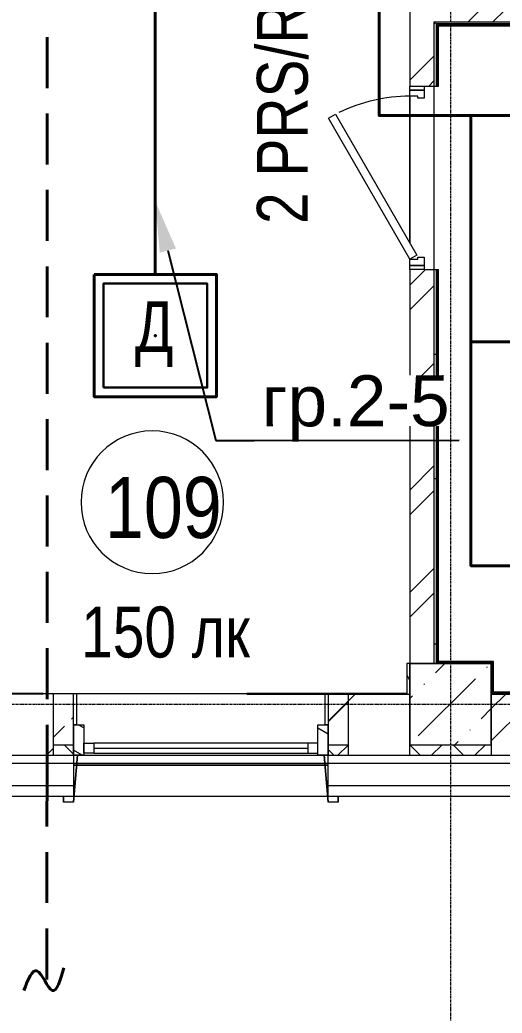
# Model space of a CAD drawing. Header units: metres. Extents: x 14298 to 227756, y -64870 to 286334.
# Drawn here: x 45948 to 48316, y -58301 to -53426 of the extents above; entities that cross this region are included whole.
import ezdxf
from ezdxf import colors
from ezdxf.entities.mleader import LeaderData, LeaderLine
from ezdxf.math import Vec2, Vec3

# ---------------------------------------------------------------- set-up
doc = ezdxf.new("R2010")
doc.units = ezdxf.units.M
for name, pattern in [('ADSK_Линия сетки', [21, 12, -3, 3, -3]), ('DASHED', [0.75, 0.5, -0.25]), ('HIDDEN2', [0.1875, 0.125, -0.0625])]:
    doc.linetypes.add(name, pattern=pattern)
for name, color, linetype, lineweight in [('A-AREA-IDEN', 7, 'Continuous', 9), ('A-DETL-MBND', 7, 'Continuous', 5), ('A-DETL-THIN', 7, 'Continuous', 5), ('A-DOOR', 7, 'Continuous', 5), ('A-DOOR-FRAM', 7, 'Continuous', 13), ('A-FLOR', 7, 'Continuous', 5), ('A-GLAZ', 7, 'Continuous', 5), ('A-GLAZ-CWMG', 7, 'Continuous', 5), ('A-WALL', 7, 'Continuous', 5), ('A-WALL-PATT', 7, 'Continuous', 18), ('I-WALL', 7, 'Continuous', 5), ('nadpisi', 84, 'Continuous', 13), ('S-COLS', 7, 'Continuous', 5), ('S-GRID', 7, 'Continuous', 9), ('ав осв', 1, 'HIDDEN2', 40), ('раб осв', 7, 'Continuous', 40), ('ЭЛ', 250, 'Continuous', 50), ('ЭЛ.сети', 5, 'Continuous', 100)]:
    doc.layers.add(name, color=color, linetype=linetype, lineweight=lineweight)
doc.styles.add('Arial', font='arial.ttf', dxfattribs={"width": 0.8, "height": 2.5})
doc.styles.add('GOST Common_I_1', font='ARIALN.TTF', dxfattribs={"height": 300})
doc.styles.add('ISOPEUR', font='isocpeui.ttf')
pattern_1 = [(45, (0, 0), (-251.4472, 251.4472), []), (45, (0, 381), (-251.4472, 251.4472), [])]
pattern_2 = [(45, (0, 0), (-449.013, 449.013), []), (45, (158.75, 0), (0, 898.0256), []), (45, (-158.75, 0), (0, 898.0256), [])]
pattern_3 = [(0, (0, 0), (812.8, 203.2), [33.528, -576.072, 33.528, -576.072, -3251.2]), (0, (0, 0), (812.8, 203.2), [-1219.2, 33.528, -1185.672, 33.528, -576.072, -1422.4]), (0, (0, 0), (812.8, 203.2), [-3048, 33.528, -372.872, 33.528, -982.472]), (120, (304.8, 101.6), (-582.37636, 602.30545), [33.528, -576.072, 33.528, -576.072, -3251.2]), (120, (304.8, 101.6), (-582.37636, 602.30545), [-1219.2, 33.528, -1185.672, 33.528, -576.072, -1422.4]), (120, (304.8, 101.6), (-582.37636, 602.30545), [-3048, 33.528, -372.872, 33.528, -982.472]), (240, (406.4, 508), (-230.42364, -805.50545), [33.528, -576.072, 33.528, -576.072, -3251.2]), (240, (406.4, 508), (-230.42364, -805.50545), [-1219.2, 33.528, -1185.672, 33.528, -576.072, -1422.4]), (240, (406.4, 508), (-230.42364, -805.50545), [-3048, 33.528, -372.872, 33.528, -982.472])]
pattern_4 = [(50, (0, 0), (728.7365, -63.756), [76.2, -838.2]), (355, (0, 0), (-140.9716, 764.2276), [60.96, -670.56]), (100.451, (60.7, -5.3), (587.77, 700.467), [64.76, -712.36]), (46.184, (0, 203.2), (1084.316, -168.171), [114.3, -1257.3]), (96.636, (90.4, 189.2), (949.61, 989.71), [97.14, -1068.54]), (351.184, (0, 203.2), (949.62, 989.701), [91.44, -1005.84]), (21, (101.6, 152.4), (606.458, -409.0606), [76.2, -838.2]), (326, (101.6, 152.4), (247.208, 736.753), [60.96, -670.56]), (71.451, (152.14, 118.3), (853.668, 327.6855), [64.76, -712.36]), (37.5, (0, 0), (12.3547, 338.2201), [33.528, -628.904, 33.528, -647.192, -673.1]), (37.5, (0, 0), (12.3547, 338.2201), [-1343.152, 33.528, -639.572]), (7.5, (0, 0), (267.2789, 400.7221), [33.528, -354.584, 33.528, -613.664, -256.54]), (7.5, (0, 0), (267.2789, 400.7221), [-1035.304, 33.528, -223.012]), (327.5, (-226.57, 0), (542.3633, -22.9153), [33.528, -220.472, 33.528, -758.952, -1051.56]), (327.5, (-226.57, 0), (542.3633, -22.9153), [-1046.48, 33.528, -1018.032]), (317.5, (-328.17, 0), (592.517, 101.707), [33.528, -296.672, 33.528, -492.76, -746.76]), (317.5, (-328.17, 0), (592.517, 101.707), [-856.488, 33.528, -713.232])]
pattern_5 = [(45, (-1821.33, -15997.8), (38.89087, 251.0229), [300, -50, 10, -50])]
pattern_6 = [(45, (-1821.33, -15997.8), (-106.066, 106.066), []), (135, (-1821.33, -15997.8), (-106.066, -106.066), [])]

# ---------------------------------------------------------------- blocks, each defined once
blk = doc.blocks.new('КДП АПК - КР_rvt-1-1 этаж')
at = {"layer": 'S-COLS', "lineweight": 13}
h = blk.add_hatch(dxfattribs=at)
h.set_pattern_fill('FP_125', color=256, style=0, pattern_type=2)
h.set_pattern_definition([(45, (0, 0), (84.19025, 308.69666), [396.875, -79.375, 3.353, -76.022])])
h.paths.add_polyline_path([(48262.7, -56345.6), (48262.7, -55945.6), (47862.7, -55945.6), (47862.7, -56345.6), (48216.6, -56345.6)], flags=0)
for p, q in [((48262.7, -55945.6), (47862.7, -55945.6)), ((47862.7, -55945.6), (47862.7, -56345.6)), ((48262.7, -56345.6), (48262.7, -55945.6)), ((47862.7, -56345.6), (48262.7, -56345.6))]:
    blk.add_line(p, q, dxfattribs=at)
blk = doc.blocks.new('AC_Дверь_Однопольная_ДеревяннаяВнутренняя_ГОСТ6629-88 - ДГ 21-9-1468245-1 этаж')
at = {"layer": 'A-DOOR', "lineweight": 13}
for p, q in [((-400, 60), (292.8, 460)), ((292.8, 460), (312.8, 425.4)), ((312.8, 425.4), (-380, 25.4)), ((-380, 25.4), (-400, 60))]:
    blk.add_line(p, q, dxfattribs=at)
at = {"layer": 'A-DOOR', "lineweight": 18}
for p, q in [((-450, 60), (-430, 60)), ((-450, -10), (-450, 60)), ((-430, 60), (-430, -10)), ((430, 60), (450, 60)), ((430, -10), (430, 60)), ((450, 60), (450, -10)), ((-430, -10), (-450, -10)), ((450, -10), (430, -10))]:
    blk.add_line(p, q, dxfattribs=at)
at = {"layer": 'A-DOOR'}
blk.add_arc((-400, 60), 800, 0, 25.9051, dxfattribs=at)
at = {"layer": 'A-DOOR-FRAM'}
for p, q in [((-430, 60), (-400, 60)), ((-430, -10), (-430, 60)), ((-400, 60), (-400, 20)), ((400, 60), (430, 60)), ((400, 20), (400, 60)), ((430, 60), (430, -10)), ((-400, 20), (-390, 20)), ((-390, 20), (-390, -10)), ((390, 20), (400, 20)), ((390, -10), (390, 20)), ((-390, -10), (-430, -10)), ((430, -10), (390, -10))]:
    blk.add_line(p, q, dxfattribs=at)
blk = doc.blocks.new('ПСС_Марка_помещения - Имя_2_5мм-224473-1 этаж')
at = {"layer": 'A-AREA-IDEN'}
for start, end in [(360, 180), (180, 360)]:
    blk.add_arc((-0.074, 0.039), 3.5, start, end, dxfattribs=at)
blk = doc.blocks.new('M_Тент витража777 - M_Тент витража одинарное справо-2657983-1 этаж')
at = {"layer": 'A-GLAZ', "lineweight": 13}
for p, q in [((-525, 20), (-575, 20)), ((-575, 20), (-575, -30)), ((-575, -30), (-575, 20)), ((-525, -30), (-525, 20)), ((525, -30), (525, 20)), ((525, 20), (575, 20)), ((575, 20), (575, -30)), ((575, 20), (575, -30)), ((-575, -30), (-525, -30)), ((-525, -4.6), (525, -4.6)), ((575, -30), (525, -30))]:
    blk.add_line(p, q, dxfattribs=at)
at = {"layer": 'A-GLAZ'}
for p, q in [((-525, 20), (525, 20)), ((525, -30), (-525, -30))]:
    blk.add_line(p, q, dxfattribs=at)
blk = doc.blocks.new('Прямоугольный импост - 50 x 150мм-V77-1 этаж')
at = {"layer": 'A-GLAZ-CWMG'}
h = blk.add_hatch(dxfattribs=at)
h.set_pattern_fill('FP_138', color=256, style=0, pattern_type=2)
h.set_pattern_definition([(330, (-49282.65, -40565.64), (60, 103.92305), [])])
h.paths.add_polyline_path([(-50, 120), (0, 120), (0, -30), (-50, -30)], flags=0)
at = {"layer": 'A-GLAZ-CWMG', "lineweight": 18}
for p, q in [((-50, -30), (-50, 120)), ((-50, 120), (0, 120)), ((0, 120), (0, -30)), ((0, -30), (-50, -30))]:
    blk.add_line(p, q, dxfattribs=at)
blk = doc.blocks.new('Прямоугольный импост - 50 x 150мм-V78-1 этаж')
at = {"layer": 'A-GLAZ-CWMG'}
h = blk.add_hatch(dxfattribs=at)
h.set_pattern_fill('FP_139', color=256, style=0, pattern_type=2)
h.set_pattern_definition([(210, (48032.65, -40565.64), (60, -103.92305), [])])
h.paths.add_polyline_path([(0, 120), (-50, 120), (-50, -30), (0, -30)], flags=0)
at = {"layer": 'A-GLAZ-CWMG', "lineweight": 18}
for p, q in [((0, 120), (-50, 120)), ((-50, 120), (-50, -30)), ((0, -30), (0, 120)), ((-50, -30), (0, -30))]:
    blk.add_line(p, q, dxfattribs=at)
blk = doc.blocks.new('ARS.R UNI LED')
at = {"color": 5, "lineweight": 30, "ltscale": 100}
blk.add_lwpolyline([(2913222.7, 2072748.5), (2913732.7, 2072748.5), (2913732.7, 2073258.5), (2913222.7, 2073258.5)], close=True, dxfattribs=at)
at = {"color": 0, "lineweight": 40, "ltscale": 100}
blk.add_point((2913477.7, 2073003.5), dxfattribs=at)
at = {"layer": 'ЭЛ', "color": 5, "lineweight": 40, "ltscale": 10}
blk.add_lwpolyline([(2913177.7, 2073303.5), (2913777.7, 2073303.5), (2913777.7, 2072703.5), (2913177.7, 2072703.5)], close=True, dxfattribs=at)

msp = doc.modelspace()

# ---------------------------------------------------------------- hatches: boundary and pattern name
at = {"layer": 'A-WALL-PATT', "lineweight": 15}
h = msp.add_hatch(dxfattribs=at)
h.set_pattern_fill('FP_1', color=256, style=0, pattern_type=2)
h.set_pattern_definition(pattern_1)
h.paths.add_polyline_path([(47982.6532, -56585.6443), (47982.6532, -54650.6443), (47862.6532, -54650.6443), (47862.6532, -56585.6443)], flags=0)
h.paths.add_polyline_path([(47982.6532, -53750.6443), (47982.6532, -52350.6443), (47862.6532, -52350.6443), (47862.6532, -53750.6443), (47932.6532, -53750.6443)], flags=0)
h.paths.add_polyline_path([(47862.6532, -51450.6443), (47982.6532, -51450.6443), (47982.6532, -50485.6443), (47862.6532, -50485.6443), (47862.6532, -51092.686)], flags=0)
h = msp.add_hatch(dxfattribs=at)
h.set_pattern_fill('FP_1', color=256, style=0, pattern_type=2)
h.set_pattern_definition(pattern_1)
h.paths.add_polyline_path([(49722.6532, -53435.6443), (50982.6532, -53435.6443), (50982.6532, -53315.6443), (47982.6532, -53315.6443), (47982.6532, -53435.6443), (49702.6532, -53435.6443)], flags=0)
h = msp.add_hatch(dxfattribs=at)
h.set_pattern_fill('FP_81', color=256, style=0, pattern_type=2)
h.set_pattern_definition(pattern_3)
h.paths.add_polyline_path([(50962.6532, -53445.6443), (50972.6532, -53445.6443), (50972.6532, -53435.6443), (47982.6532, -53435.6443), (47982.6532, -53445.6443), (50861.0203, -53445.6443)], flags=0)
h = msp.add_hatch(dxfattribs=at)
h.set_pattern_fill('FP_81', color=256, style=0, pattern_type=2)
h.set_pattern_definition(pattern_3)
h.paths.add_polyline_path([(47992.6532, -56585.6443), (47992.6532, -54650.6443), (47982.6532, -54650.6443), (47982.6532, -56585.6443)], flags=0)
h.paths.add_polyline_path([(47992.6532, -53750.6443), (47992.6532, -53445.6443), (47982.6532, -53445.6443), (47982.6532, -53750.6443)], flags=0)
h = msp.add_hatch(dxfattribs=at)
h.set_pattern_fill('FP_82', color=256, style=0, pattern_type=2)
h.set_pattern_definition(pattern_4)
h.paths.add_polyline_path([(49702.6532, -53450.6443), (50967.6532, -53450.6443), (50967.6532, -53445.6443), (47992.6532, -53445.6443), (47992.6532, -53450.6443), (48745.5069, -53450.6443)], flags=0)
h = msp.add_hatch(dxfattribs=at)
h.set_pattern_fill('FP_82', color=256, style=0, pattern_type=2)
h.set_pattern_definition(pattern_4)
h.paths.add_polyline_path([(47997.6532, -56585.6443), (47997.6532, -54650.6443), (47992.6532, -54650.6443), (47992.6532, -56585.6443)], flags=0)
h.paths.add_polyline_path([(47992.6532, -53750.6443), (47997.6532, -53750.6443), (47997.6532, -53450.6443), (47992.6532, -53450.6443), (47992.6532, -53578.2722)], flags=0)
h = msp.add_hatch(dxfattribs=at)
h.set_pattern_fill('FP_1', color=256, style=0, pattern_type=2)
h.set_pattern_definition(pattern_1)
h.paths.add_polyline_path([(47997.6532, -53455.6443), (49702.6532, -53455.6443), (49702.6532, -53450.6443), (47997.6532, -53450.6443)], flags=0)
h.paths.add_polyline_path([(50861.0203, -53455.6443), (50962.6532, -53455.6443), (50962.6532, -53450.6443), (49722.6532, -53450.6443), (49722.6532, -53455.6443), (50332.1419, -53455.6443)], flags=0)
h = msp.add_hatch(dxfattribs=at)
h.set_pattern_fill('FP_1', color=256, style=0, pattern_type=2)
h.set_pattern_definition(pattern_1)
h.paths.add_polyline_path([(48002.6532, -56580.6443), (48002.6532, -54650.6443), (47997.6532, -54650.6443), (47997.6532, -56580.6443)], flags=0)
h.paths.add_polyline_path([(48002.6532, -53750.6443), (48002.6532, -53455.6443), (47997.6532, -53455.6443), (47997.6532, -53750.6443)], flags=0)
h = msp.add_hatch(dxfattribs=at)
h.set_pattern_fill('FP_81', color=256, style=0, pattern_type=2)
h.set_pattern_definition(pattern_3)
h.paths.add_polyline_path([(47862.6532, -56735.6443), (47862.6532, -56585.6443), (47847.6532, -56585.6443), (47847.6532, -56735.6443)], flags=0)
h = msp.add_hatch(dxfattribs=at)
h.set_pattern_fill('FP_82', color=256, style=0, pattern_type=2)
h.set_pattern_definition(pattern_4)
h.paths.add_polyline_path([(48002.6532, -56585.6443), (48267.6532, -56585.6443), (48267.6532, -56580.6443), (47997.6532, -56580.6443), (47997.6532, -56585.6443)], flags=0)
h = msp.add_hatch(dxfattribs=at)
h.set_pattern_fill('FP_1', color=256, style=0, pattern_type=2)
h.set_pattern_definition(pattern_1)
h.paths.add_polyline_path([(48272.6532, -56580.6443), (48272.6532, -56575.6443), (48002.6532, -56575.6443), (48002.6532, -56580.6443), (48267.6532, -56580.6443)], flags=0)
h = msp.add_hatch(dxfattribs=at)
h.set_pattern_fill('FP_2', color=256, style=0, pattern_type=2)
h.set_pattern_definition(pattern_2)
h.paths.add_polyline_path([(45572.237, -57035.6443), (47461.3194, -57035.6443), (47461.3194, -56735.6443), (44561.4435, -56735.6443), (44561.4435, -57035.6443), (44514.4803, -57035.6443)])
h.paths.add_polyline_path([(47687.7503, -57035.6443), (47862.6532, -57035.6443), (47862.6532, -56735.6443), (46111.3193, -56735.6443), (46111.3194, -57035.6443)])
h = msp.add_hatch(dxfattribs=at)
h.set_pattern_fill('FP_127', color=256, style=0, pattern_type=2)
h.set_pattern_definition(pattern_5)
h.paths.add_polyline_path([(46176.3194, -56735.6677), (46211.3194, -56735.6677), (46211.3194, -56985.6677), (46111.3194, -56985.6677), (46111.3194, -56735.6677), (46173.3194, -56735.6677)], flags=0)
h = msp.add_hatch(dxfattribs=at)
h.set_pattern_fill('FP_127', color=256, style=0, pattern_type=2)
h.set_pattern_definition(pattern_5)
h.paths.add_polyline_path([(47561.3194, -56735.6677), (47561.3194, -56985.6677), (47461.3194, -56985.6677), (47461.3194, -56735.6677)], flags=0)
h = msp.add_hatch(dxfattribs=at)
h.set_pattern_fill('FP_82', color=256, style=0, pattern_type=2)
h.set_pattern_definition(pattern_4)
h.paths.add_polyline_path([(50967.6532, -56735.6443), (50967.6532, -56730.6443), (48262.6532, -56730.6443), (48262.6532, -56735.6443), (50962.6532, -56735.6443)], flags=0)
h = msp.add_hatch(dxfattribs=at)
h.set_pattern_fill('FP_2', color=256, style=0, pattern_type=2)
h.set_pattern_definition(pattern_2)
h.paths.add_polyline_path([(48459.1107, -57035.6443), (48459.1107, -56735.6443), (48262.6532, -56735.6443), (48262.6532, -57035.6443)])
h.paths.add_polyline_path([(49533.57, -56735.6443), (49533.57, -57035.6443), (50861.0203, -57035.6443), (51002.6532, -57035.6443), (51002.6532, -56735.6443)])
h = msp.add_hatch(dxfattribs=at)
h.set_pattern_fill('FP_1', color=256, style=0, pattern_type=2)
h.set_pattern_definition(pattern_1)
h.paths.add_polyline_path([(49722.6532, -56730.6443), (50962.6532, -56730.6443), (50962.6532, -56725.6443), (49722.6532, -56725.6443)], flags=0)
h.paths.add_polyline_path([(49533.57, -56725.6443), (49533.57, -56730.6443), (49702.6532, -56730.6443), (49702.6532, -56725.6443)])
h.paths.add_polyline_path([(48459.1107, -56730.6443), (48459.1107, -56725.6443), (48267.6532, -56725.6443), (48267.6532, -56730.6443)])
at = {"layer": 'A-WALL-PATT', "lineweight": 15, "true_color": 0x787878}
h = msp.add_hatch(dxfattribs=at)
h.set_pattern_fill('FP_114', color=8, style=0, pattern_type=2)
h.set_pattern_definition(pattern_6)
h.paths.add_polyline_path([(46111.3194, -56985.6677), (46211.3194, -56985.6677), (46211.3194, -57035.6677), (46111.3194, -57035.6677)], flags=0)
h = msp.add_hatch(dxfattribs=at)
h.set_pattern_fill('FP_114', color=8, style=0, pattern_type=2)
h.set_pattern_definition(pattern_6)
h.paths.add_polyline_path([(47561.3194, -56985.6677), (47561.3194, -57035.6677), (47461.3194, -57035.6677), (47461.3194, -56985.6677)], flags=0)
h = msp.add_hatch(dxfattribs=at)
h.set_pattern_fill('FP_114', color=8, style=0, pattern_type=2)
h.set_pattern_definition([(45, (0, 0), (-106.06602, 106.06602), []), (135, (0, 0), (-106.06602, -106.06602), [])])
h.paths.add_polyline_path([(47862.6532, -57035.6443), (48262.6532, -57035.6443), (48262.6532, -56985.6443), (47862.6532, -56985.6443)], flags=0)
at = {"layer": 'A-WALL-PATT', "lineweight": 15}
h = msp.add_hatch(dxfattribs=at)
h.set_pattern_fill('FP_127', color=256, style=0, pattern_type=2)
h.set_pattern_definition(pattern_5)
h.paths.add_polyline_path([(46231.3194, -57035.6677), (46211.3194, -57265.6677), (46161.3194, -57265.6677), (46162.3194, -57264.6677), (46210.4025, -57264.6677), (46230.3156, -57035.6677)], flags=0)
h = msp.add_hatch(dxfattribs=at)
h.set_pattern_fill('FP_127', color=256, style=0, pattern_type=2)
h.set_pattern_definition(pattern_5)
h.paths.add_polyline_path([(47441.3194, -57035.6677), (47442.3231, -57035.6677), (47462.2362, -57264.6677), (47510.3194, -57264.6677), (47511.3194, -57265.6677), (47461.3194, -57265.6677), (47449.6212, -57131.1385)], flags=0)

# ---------------------------------------------------------------- linework, layer by layer
at = {"layer": 'A-DETL-MBND', "lineweight": 15}
for p, q in [((46062.6532, -56732.6443), (47062.6532, -56732.6443)), ((51012.6532, -57075.6443), (32462.6532, -57075.6443)), ((46211.3194, -57075.6677), (46226.8373, -57075.6677)), ((46225.9678, -57085.6677), (46211.3194, -57085.6677)), ((47445.8864, -57085.6677), (46226.7524, -57085.6677)), ((46227.6658, -57075.6677), (47444.973, -57075.6677)), ((47445.8014, -57075.6677), (47461.3194, -57075.6677)), ((47461.3194, -57085.6677), (47446.671, -57085.6677)), ((43214.0522, -57235.6677), (51012.6532, -57235.6443)), ((46211.3194, -57235.6677), (46213.0514, -57235.6677)), ((47459.5873, -57235.6677), (47461.3194, -57235.6677))]:
    msp.add_line(p, q, dxfattribs=at)
at = {"layer": 'A-DETL-THIN', "lineweight": 15}
for p, q in [((46218.2779, -57185.6443), (44455.4887, -57185.6443)), ((48459.1107, -57185.6443), (47455.3646, -57185.6443))]:
    msp.add_line(p, q, dxfattribs=at)
at = {"layer": 'A-FLOR', "lineweight": 15}
for p, q in [((47982.6532, -54650.6443), (47982.6532, -53750.6443)), ((47862.6532, -54520.6443), (47862.6532, -53800.6443)), ((47862.6532, -53800.6443), (47862.6532, -54520.6443))]:
    msp.add_line(p, q, dxfattribs=at)
at = {"layer": 'A-WALL', "lineweight": 15}
for p, q in [((47862.6532, -52350.6443), (47862.6532, -53750.6443)), ((47982.6532, -53750.6443), (47982.6532, -53435.6443)), ((47982.6532, -53435.6443), (49702.6532, -53435.6443)), ((50972.6532, -53445.6443), (47992.6532, -53445.6443)), ((47992.6532, -53445.6443), (47992.6532, -53750.6443)), ((50967.6532, -53450.6443), (47997.6532, -53450.6443)), ((47997.6532, -53450.6443), (47997.6532, -53750.6443)), ((48002.6532, -53455.6443), (49702.6532, -53455.6443)), ((48002.6532, -53750.6443), (48002.6532, -53455.6443)), ((47932.6532, -53750.6443), (48002.6532, -53750.6443)), ((47862.6532, -54650.6443), (47862.6532, -56585.6443)), ((47932.6532, -54650.6443), (48002.6532, -54650.6443)), ((47982.6532, -56585.6443), (47982.6532, -54650.6443)), ((47992.6532, -54650.6443), (47992.6532, -56585.6443)), ((47997.6532, -54650.6443), (47997.6532, -56580.6443)), ((48002.6532, -56575.6443), (48002.6532, -54650.6443)), ((47862.6532, -56585.6443), (47847.6532, -56585.6443)), ((47847.6532, -56585.6443), (47847.6532, -56732.6443)), ((47862.6532, -56985.6443), (47862.6532, -56585.6443)), ((47862.6532, -56585.6443), (48262.6532, -56585.6443)), ((47997.6532, -56580.6443), (48267.6532, -56580.6443)), ((48272.6532, -56575.6443), (48002.6532, -56575.6443)), ((48262.6532, -56585.6443), (48262.6532, -56735.6443)), ((48267.6532, -56580.6443), (48267.6532, -56730.6443)), ((48272.6532, -56725.6443), (48272.6532, -56575.6443)), ((46062.6532, -56735.6443), (42262.6532, -56735.6443)), ((46062.6532, -56732.6443), (45865.6532, -56732.6443)), ((46111.3194, -56735.6677), (46111.3194, -57035.6677)), ((46176.3194, -56732.6677), (46226.3194, -56732.6677)), ((46211.3194, -56885.6677), (46211.3194, -56735.6677)), ((46226.3194, -56732.6677), (46226.3194, -56885.6677)), ((47847.6532, -56732.6443), (47062.6532, -56732.6443)), ((47062.6532, -56735.6443), (47862.6532, -56735.6443)), ((47446.3194, -56885.6677), (47446.3194, -56732.6677)), ((47461.3194, -56735.6677), (47461.3194, -56885.6677)), ((47561.3194, -57035.6677), (47561.3194, -56735.6677)), ((47847.6532, -56732.6443), (47847.6532, -56735.6443)), ((48262.6532, -56735.6443), (48459.1107, -56735.6443)), ((48262.6532, -56735.6443), (48262.6532, -56985.6443)), ((48267.6532, -56730.6443), (48459.1107, -56730.6443)), ((49702.6532, -56725.6443), (48272.6532, -56725.6443)), ((46226.3194, -56885.6677), (46211.3194, -56885.6677)), ((46211.3194, -56885.6677), (46211.3194, -56985.6677)), ((47461.3194, -56885.6677), (47446.3194, -56885.6677)), ((47461.3194, -56985.6677), (47461.3194, -56885.6677)), ((46211.3194, -56985.6677), (46111.3194, -56985.6677)), ((47561.3194, -56985.6677), (47461.3194, -56985.6677)), ((47862.6532, -57035.6443), (47862.6532, -56985.6443)), ((48262.6532, -56985.6443), (48262.6532, -57035.6443)), ((42262.6532, -57035.6443), (45962.6532, -57035.6443)), ((45962.6532, -57035.6443), (47862.6532, -57035.6443)), ((46210.4025, -57264.6677), (46230.3156, -57035.6677)), ((46231.3194, -57035.6677), (46211.3194, -57265.6677)), ((46230.3156, -57035.6677), (46231.3194, -57035.6677)), ((47461.3194, -57265.6677), (47441.3194, -57035.6677)), ((47441.3194, -57035.6677), (47442.3231, -57035.6677)), ((47442.3231, -57035.6677), (47462.2362, -57264.6677)), ((48262.6532, -57035.6443), (51002.6532, -57035.6443)), ((46161.3194, -57265.6677), (46161.3194, -57235.6677)), ((46162.3194, -57235.6677), (46162.3194, -57264.6677)), ((47510.3194, -57264.6677), (47510.3194, -57235.6677)), ((47511.3194, -57235.6677), (47511.3194, -57265.6677)), ((46211.3194, -57265.6677), (46161.3194, -57265.6677)), ((46162.3194, -57264.6677), (46210.4025, -57264.6677)), ((47511.3194, -57265.6677), (47461.3194, -57265.6677)), ((47462.2362, -57264.6677), (47510.3194, -57264.6677))]:
    msp.add_line(p, q, dxfattribs=at)
at = {"layer": 'I-WALL', "lineweight": 15}
for p, q in [((46211.3194, -56985.6677), (46211.3194, -57235.6677)), ((47461.3194, -57235.6677), (47461.3194, -56985.6677)), ((48262.6532, -56985.6443), (47862.6532, -56985.6443)), ((47862.6532, -57035.6443), (48262.6532, -57035.6443))]:
    msp.add_line(p, q, dxfattribs=at)
at = {"layer": 'S-GRID', "linetype": 'ADSK_Линия сетки', "lineweight": 15}
for p, q in [((48062.6532, -39335.6443), (48062.6532, -64052.4737)), ((95458.7083, -56785.6443), (29247.2594, -56785.6443))]:
    msp.add_line(p, q, dxfattribs=at)
at = {"layer": 'ав осв', "linetype": 'DASHED', "lineweight": 40, "ltscale": 500}
msp.add_lwpolyline([(46080.6289, -58135.6443), (46081.0197, -57135.6443), (46081.0197, -49531.7369), (37112.6532, -49531.7369), (37112.6532, -50020.6443)], dxfattribs=at)
at = {"layer": 'ав осв', "linetype": 'ByBlock', "lineweight": 40, "ltscale": 500}
msp.add_spline([(46163.1846, -58078.4779), (46106.035, -58190.1044), (46031.7223, -58093.9624), (45967.1836, -58190.1044)], degree=3, dxfattribs=at)
at = {"layer": 'раб осв', "color": 0, "lineweight": 40}
for points in [[(52302.6532, -49935.6443), (47862.6532, -49935.6443), (47712.6532, -49935.6443), (47712.6532, -51735.6443), (48162.6532, -51735.6443), (47712.6532, -51735.6443), (47712.6532, -53895.6443), (48162.6532, -53895.6443)], [(46612.6568, -52015.4381), (46612.6568, -54675.4381)], [(48587.6532, -56104.8943), (48162.6532, -56104.8943), (48162.6532, -56104.8943), (48162.6532, -55005.6443), (48587.6532, -55005.6443), (48162.6532, -55005.6443), (48162.6532, -53895.6443), (48587.6532, -53895.6443)]]:
    msp.add_lwpolyline(points, dxfattribs=at)

# ---------------------------------------------------------------- block references
at = {"lineweight": 13}
msp.add_blockref('КДП АПК - КР_rvt-1-1 этаж', (0, -639.2559), dxfattribs=at)
at = {"layer": 'A-AREA-IDEN', "lineweight": 15, "xscale": 99.99999999999993, "yscale": 99.99999999999993, "zscale": 99.99999999999993}
msp.add_blockref('ПСС_Марка_помещения - Имя_2_5мм-224473-1 этаж', (46605.2884, -55797.548), dxfattribs=at)
at = {"layer": 'A-DOOR', "color": 8, "lineweight": 15, "true_color": 0x7f7f7f, "rotation": 89.9999999999999}
msp.add_blockref('AC_Дверь_Однопольная_ДеревяннаяВнутренняя_ГОСТ6629-88 - ДГ 21-9-1468245-1 этаж', (47922.6532, -54200.6443), dxfattribs=at)
at = {"layer": 'A-GLAZ', "lineweight": 15, "xscale": -1, "rotation": 180}
msp.add_blockref('M_Тент витража777 - M_Тент витража одинарное справо-2657983-1 этаж', (46836.3194, -57005.6677), dxfattribs=at)
at = {"layer": 'A-GLAZ-CWMG', "lineweight": 15, "xscale": -1}
msp.add_blockref('Прямоугольный импост - 50 x 150мм-V78-1 этаж', (46211.3194, -57005.6677), dxfattribs=at)
at = {"layer": 'A-GLAZ-CWMG', "lineweight": 15, "extrusion": (0, 0, -1), "xscale": -1}
msp.add_blockref('Прямоугольный импост - 50 x 150мм-V77-1 этаж', (-47461.3194, -57005.6677), dxfattribs=at)
at = {"layer": 'раб осв', "color": 0, "lineweight": 40, "ltscale": 100}
msp.add_blockref('ARS.R UNI LED', (-2866865.0482, -2127978.9871), dxfattribs=at)

# ---------------------------------------------------------------- texts
at = {"layer": 'A-AREA-IDEN', "lineweight": 15, "insert": (46365.6041, -55669.0881), "char_height": 300, "width": 577.215, "attachment_point": 1, "style": 'GOST Common_I_1'}
msp.add_mtext('109', dxfattribs=at)
at = {"layer": 'nadpisi', "color": 7, "insert": (47238.25, -52906.3962), "char_height": 250, "width": 4381.630306, "attachment_point": 5, "rotation": 90, "style": 'Arial'}
msp.add_mtext('2 PRS/R ECO LED 35W', dxfattribs=at)
at = {"layer": 'nadpisi', "color": 5, "insert": (46513.0846, -54806.7651), "char_height": 250, "width": 1402.065175, "attachment_point": 1, "style": 'Arial'}
msp.add_mtext('Д', dxfattribs=at)
at = {"layer": 'nadpisi', "color": 7, "insert": (46248.479, -56305.6206), "char_height": 250, "width": 1402.065175, "attachment_point": 1, "style": 'Arial'}
msp.add_mtext('150 лк', dxfattribs=at)

# ---------------------------------------------------------------- next in the draw order: leaders
at = {"layer": 'ЭЛ.сети', "color": 0, "lineweight": 5}
ml = msp.add_multileader_mtext('Standard', dxfattribs=at)
ml.set_content('{\\fArial|b0|i0|c204|p34;гр.2-5}', style='ISOPEUR')
ml.set_leader_properties()
ml.build(insert=Vec2(0, 0))
ml.multileader.update_dxf_attribs({"text_left_attachment_type": 6, "text_right_attachment_type": 6, "dogleg_length": 100, "arrow_head_size": 250})
ctx = ml.context
ctx.base_point, ctx.char_height, ctx.arrow_head_size, ctx.landing_gap_size, ctx.plane_origin, ctx.plane_x_axis, ctx.plane_y_axis = Vec3(47097.7001, -55490.8007), 250, 250, 37.4122, Vec3(-13963.4567, -13049.6003), Vec3(0.999998436, 0.001768603), Vec3(-0.001768603, 0.999998436)
ctx.left_attachment, ctx.right_attachment = 6, 6
notes = []
notes.append((ctx, [(0, (1, 1, 0), (46910.6396, -55491.1316), (0.999998436, 0.001768603), 187.0608, [(0, [(46612.6568, -54315.9206)], 0, [])])]))
ctx.mtext.insert, ctx.mtext.text_direction, ctx.mtext.rotation, ctx.mtext.line_spacing_factor, ctx.mtext.flow_direction = Vec3(47134.5473, -55171.3285), Vec3(0.999998436, 0.001768603), 0.001768604, 0.8, 5
ctx.mtext.has_bg_fill, ctx.mtext.bg_color, ctx.mtext.bg_scale_factor, ctx.mtext.bg_transparency, ctx.mtext.use_window_bg_color = 1, -1073741824, 1, 0, 1
for ctx, leaders in notes:
    for number, flags, end, landing, length, lines in leaders:
        leader = LeaderData()
        leader.index, (leader.has_last_leader_line, leader.has_dogleg_vector, leader.attachment_direction) = number, flags
        leader.last_leader_point, leader.dogleg_vector, leader.dogleg_length = Vec3(end), Vec3(landing), length
        for number, points, colour, breaks in lines:
            line = LeaderLine()
            line.index, line.vertices, line.color, line.breaks = number, Vec3.list(points), colors.encode_raw_color(colour), breaks
            leader.lines.append(line)
        ctx.leaders.append(leader)

doc.saveas('drawing.dxf')
